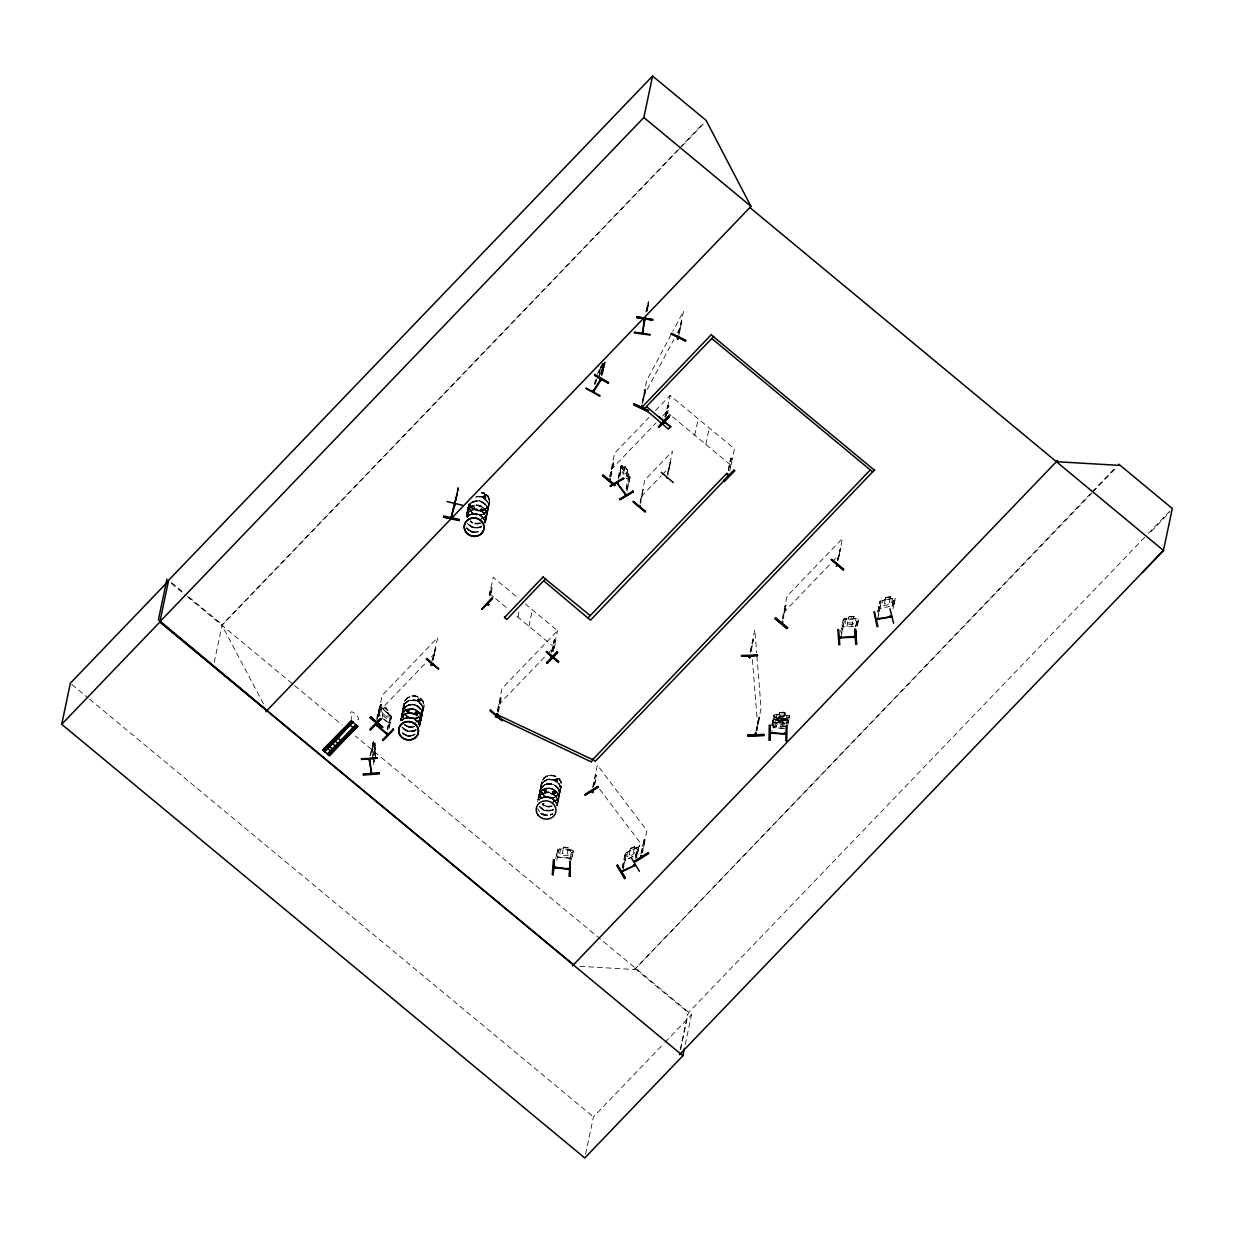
<?xml version="1.0" encoding="UTF-8"?>
<svg xmlns="http://www.w3.org/2000/svg" width="1234" height="1234" viewBox="0 0 1234 1234"><rect width="100%" height="100%" fill="white"/><g stroke="black" fill="none" stroke-linecap="round" stroke-linejoin="round"><path stroke-width="0.75" stroke-dasharray="5 3.75" d="M774.227 722.414L772.9 720.24L774.073 722.476L786.351 723.062L774.088 722.322M788.125 723.093L789.714 715.55L775.847 714.178L774.027 714.98L779.564 714.579C777.991 710.537 787.77 711.278 784.454 714.81L789.529 715.72M775.122 716.26L773.687 716.198L775.122 716.26L772.037 731.376M779.41 714.501L779.842 712.311M784.639 714.579L785.055 712.728M787.832 717.37L789.282 716.939L787.832 717.37L786.675 722.846M788.572 720.98L786.351 723.062L788.572 720.98L786.721 720.378M773.209 718.435C775.091 716.275 792.336 720.178 787.107 718.558M774.705 719.7C767.471 719.792 796.007 720.193 783.251 720.178M778.207 719.669L779.024 715.982L784.238 716.291M778.592 718.173L783.868 717.941L778.639 717.802M402.161 714.517L402.994 709.396L408.886 704.737L403.24 709.211M403.117 709.982L403.256 707.591L402.469 711.386M409.225 710.645L408.068 710.753M408.084 711.092L408.115 710.645M415.627 714.1L414.994 713.021M415.457 713.761L417.154 713.067M418.341 701.174L417.987 699.508M419.884 700.156L419.066 701.236M420.362 721.443L419.252 726.811A9.949 9.147 11.9 0 0 413.405 713.946A9.949 9.147 11.9 0 0 400.556 720.533M421.226 720.147L421.411 717.509M418.912 724.049A10.103 9.286 11.9 0 0 417.724 721.844L421.288 718.203L422.136 713.067M422.938 710.923L423.092 708.532M424.095 704.768C424.835 720.378 397.95 714.794 404.814 700.773M466.699 514.84L466.899 512.218M467.748 510.907L467.748 508.13L470.247 503.642A9.965 9.162 11.9 0 1 486.026 504.891L487.322 507.328M476.756 515.01A9.965 9.162 11.9 0 1 468.843 504.012L469.228 508.686M474.01 507.868L474.473 507.668M474.627 507.236L474.365 507.189M474.751 507.02L474.751 508.022M481.214 510.506L481.059 508.67M483.728 497.441L483.45 497.055M482.741 509.472L482.247 510.49M483.466 496.392L483.558 497.271M484.283 495.729L485.07 497.395M484.669 497.641L485.471 496.546M486.921 514.1L486.767 516.537L485.271 509.241M487.723 509.457L487.569 511.848L488.356 508.053M487.723 512.233L487.199 507.159M538.595 797.812L538.78 795.19M540.6 789.344L540.739 786.953M545.119 790.485L546.554 789.853M546.4 790.531L545.999 789.775M545.335 790.778L546.369 790.624M552.94 793.123L552.739 791.796L554.236 791.873M556.966 778.962L555.177 779.734L556.364 780.551M555.67 778.716L555.67 780.197M557.367 779.518L556.781 780.505M558.663 799.493L558.339 794.434M558.693 799.509L558.894 796.886M558.971 783.528L552.493 779.379L547.279 779.595L549.87 779.163A10.103 9.286 11.9 0 1 559.681 792.845L558.508 797.781M560.421 790.284L560.575 787.894M372.128 750.534L372.514 746.971L372.298 750.519M556.549 854.931L557.876 857.044L569.969 858.247L572.19 856.396L573.347 850.812C569.476 848.005 549.577 849.285 563.213 849.362L563.645 847.187M557.737 857.09L569.985 858.077L572.021 856.211M558.771 850.858L557.336 850.735L558.771 850.858L556.812 860.499M563.059 849.115L563.491 847.095L568.704 847.588L568.072 849.825L570.555 850.581L569.769 854.344L566.807 855.717L561.948 855.27L559.681 853.404L560.467 849.624L563.228 849.208M571.419 852.571L572.9 852.185L571.419 852.571L569.892 859.867M573.332 850.966L571.573 849.979M351.073 721.535L351.536 714.856A5.322 1.805 44.5 0 1 352.137 711.956A5.322 1.805 44.5 0 1 357.783 716.723A5.322 1.805 44.5 0 1 357.166 719.638L357.382 719.407M458.076 489.991L454.775 504.845M648.467 302.561L648.776 301.651L647.341 310.351L647.835 307.868M648.081 305.909L648.344 304.212M648.359 302.762L648.128 304.073M647.449 309.549L648.668 302.453M646.801 311.971L647.542 307.976M646.786 310.567L647.449 307.05M214.222 662.411L222.182 624.62L678.145 149.592M376.879 719.268C377.141 709.319 382.694 701.699 378.73 716.522M377.08 719.468L382.139 695.421L437.623 637.623L432.918 659.912M378.715 712.234L379.964 706.727M369.969 755.532L373.208 742.714L371.064 754.992M378.236 716.306L380.982 704.429L380.458 705.755M378.761 714.98L380.982 704.429M370.524 755.486L373.655 741.557L375.275 756.026M372.529 747.125L373.655 741.557M379.085 716.152L381.399 704.784M374.658 743.655C375.722 759.003 375.445 735.14 374.396 745.66M374.827 743.639L374.241 745.891L373.995 742.374M374.858 744.997L375.074 748.575M375.213 747.897L374.827 750.488L375.383 748.359M374.827 751.059L374.025 754.838L374.272 746.555L375.244 755.902M382.339 717.386C381.63 697.719 392.859 711.586 385.98 720.548M385.039 708.239L387.383 710.229M373.455 764.401L374.226 760.761M375.445 756.01C372.252 777.852 370.956 728.908 373.671 761.794M387.152 730.05C387.43 724.111 393.168 715.257 389.851 717.263M387.522 729.664L390.206 716.892M389.003 727.304L391.471 716.46L387.569 712.589M388.988 728.754L391.594 716.538L379.841 706.588M402.33 712.141L400.695 719.777A9.949 9.147 11.9 0 1 413.56 713.175A9.949 9.147 11.9 0 1 419.39 726.07M403.425 706.851L404.258 703.056M454.899 501.482L458.431 487.538M455.192 500.186L457.891 487.415M454.313 505.739L454.945 500.14M457.243 493.091L456.827 495.112M457.691 490.592L458.338 488.386M455.346 502.145L458.662 486.397L454.652 504.475M458.061 490.207L455.855 501.081M417.709 700.11L419.252 699.447M419.591 699.724L419.39 701.174M431.977 660.9L435.509 647.603L433.335 660.267M432.764 659.48L435.926 647.958M419.668 726.471L420.038 724.574M420.192 723.818L421.827 716.198M421.966 715.427L422.768 711.648L421.982 713.884M422.923 710.892L423.709 707.097M484.993 522.476A9.965 9.162 11.9 0 0 479.162 509.565A9.965 9.162 11.9 0 0 466.282 516.167L467.917 508.547M468.843 504.012L468.056 507.776L468.858 505.554A9.965 9.162 11.9 0 0 469.599 514.717M480.998 510.367L480.736 509.318M485.456 496.808L483.605 497.055M485.795 520.208L487.415 512.588L486.612 514.825M489.296 503.487L488.51 507.297L488.14 502.624L488.679 507.698L487.569 510.29M489.219 594.711L491.055 587.291L492.15 588.202L490.669 595.235M489.204 596.084L493.168 577.311L518.373 598.212M490.299 595.606L492.15 588.202M497.348 710.753L502.037 688.464L557.521 630.667L525.483 604.105M497.765 711.108L500.881 697.472L500.356 698.783M497.919 711.54L500.881 697.472M517.879 617.093L519.036 611.617M498.335 711.895L501.297 697.812M528.939 626.27L532.394 609.843M594.526 383.99L595.297 380.334M594.881 384.684L596.161 378.776M595.744 383.142L596.516 379.486M602.146 364.524L600.079 369.336L600.434 367.161M602.516 365.387L602.932 363.367M603.195 363.259L602.655 365.48L603.858 364.123M601.405 374.797L603.719 363.829M601.76 375.491L604.074 364.539M601.884 375.074L604.197 364.107M602.624 373.948L605.138 361.84M604.058 367.47L605.292 361.932M551.367 652.431L554.328 639.736L555.824 641.001L553.603 651.552M551.737 652.046L554.328 639.736M552.616 650.411L555.408 640.647M552.832 651.583L555.053 641.017L553.973 640.107M553.187 651.197L557.521 630.667M537.638 801.791L538.039 799.894A9.949 9.147 11.9 0 1 550.888 793.308A9.949 9.147 11.9 0 1 556.704 806.188L557.552 803.92M539.798 791.518L538.178 799.138A9.949 9.147 11.9 0 1 551.043 792.552A9.949 9.147 11.9 0 1 556.873 805.432M540.739 786.968L539.937 790.747L540.754 788.511M541.741 782.418L540.893 786.212L541.711 783.976M609.519 477.311L614.578 453.264L648.93 417.478M610.306 475.908L613.421 462.272L612.897 463.598M610.46 476.339L613.421 462.272M610.876 476.694L613.838 462.627M645.891 311.801L647.804 302.669M646.817 310.073L648.606 301.62M646.986 309.549L648.776 301.651M647.156 310.413L648.374 303.641M618.203 477.357L620.98 466.143L621.782 467.27L619.854 476.401M618.28 478.915L621.242 465.017L622.507 465.634M552.493 792.259L552.894 793.339M620.193 470.555L621.381 464.925M552.662 792.737L553.033 791.734M555.624 780.412L555.346 779.364M619.391 476.663L621.319 467.547L620.517 466.406M557.182 779.024L557.182 779.965L556.411 778.901M626.024 478.376L627.844 478.807L628.63 475.044L627.304 472.313L627.844 470.37L624.898 466.267L624.419 468.581L621.242 465.017M624.99 466.483L624.558 468.504L622.954 467.131L622.152 470.894L623.278 474.566M625.407 467.501L627.165 469.953M557.136 805.833L557.521 803.936M559.311 795.56L557.012 805.941M560.236 791.025L559.449 794.789L559.095 790.115M560.406 790.254L561.177 786.459M641.958 403.04L646.662 380.735L671.867 333.18M642.59 401.868L645.181 389.543L643.454 400.34M642.451 403.271L645.675 389.79M626.101 488.494C629.232 470.015 631.037 477.974 626.903 489.62M626.178 490.037L628.862 477.265M626.98 491.178L629.957 477.172L627.165 472.406L627.736 470.293L624.898 466.267M630.096 477.08L629.093 482.602L627.674 483.204M555.763 858.54L557.691 849.347M556.719 854.931L557.861 849.547M564.447 847.604L567.578 847.897M640.091 502.346L644.796 480.057L672.53 451.166L667.841 473.455M640.199 503.626L643.176 489.559L640.986 502.223M678.623 332.825L681.476 321.087L679.009 335.401M678.885 333.411L683.574 311.107L672.777 331.483M678.746 334.815L681.97 321.334M569.923 859.358L571.465 852.062M571.327 860.005L573.162 850.828M664.787 416.969L667.949 405.446L669.044 406.356L667.548 413.39M665.203 417.323L667.594 405.816L668.674 406.726L667.193 413.776M665.728 415.997L670.062 395.466L734.415 448.821L729.71 471.11M666.144 416.352L668.365 405.801L667.008 406.418M592.644 787.4L597.349 765.095L646.847 830.544L642.143 852.848M593.091 787.107L595.698 774.798L596.516 775.908L594.665 784.716M594.217 784.994L596.516 775.908M667.363 473.933L670.432 461.146L667.887 475.568M667.779 474.288L670.849 461.485M694.773 435.263L698.228 418.82M705.833 444.425L709.288 427.997M622.167 867.811L625.252 853.573M622.445 868.258L625.345 853.712L630.019 850.781M623.417 867.194L626.101 854.406L624.851 855.039L626.101 854.406M622.923 871.297L626.378 854.869M631.052 848.576L633.767 847.218M634.6 846.509L634.168 848.529L636.297 848.082L635.51 851.846L632.903 854.591L628.661 856.704L626.733 856.211L627.535 852.432L629.942 850.642M635.618 856.226L637.16 848.915L638.41 848.298L636.759 857.877M635.51 858.494L637.16 848.915M636.482 857.429C640.708 834.678 640.6 849.732 635.603 855.193L625.036 860.499L624.049 859.188M640.955 853.496L644.364 839.135L645.197 840.246L642.606 852.555M641.402 853.203L644.364 839.135M728.261 470.586C729.71 455.115 734.677 453.541 729.71 469.738M728.631 470.2L731.222 457.891M585.548 1154.237L593.431 1116.893L663.707 1043.686M579.949 966.315L634.554 969.538L1090.763 493.307M750.118 652.092L754.807 629.787L756.658 652.801M750.581 651.66L753.264 639.752L751.136 651.645M750.673 652.076L753.264 639.752M680.273 1049.517L687.693 1014.333M680.659 1049.193L688.341 1012.728L1146.972 534.924M685.256 1044.535L691.549 1014.672L355.469 736.019M755.933 731.114L759.45 717.016L756.951 730.667M756.396 730.682L761.085 708.393L756.797 654.714M756.473 731.099L759.45 717.016M782.325 618.527L787.03 596.238L842.498 538.44L837.809 560.73M782.911 619.314L785.873 605.246L783.698 617.91M771.682 725.669L774.042 714.81M772.237 724.019L774.196 714.856M779.595 718.111L782.726 718.296M780.798 712.774L783.929 712.913M780.304 721.489L783.374 723.787M782.31 724.466L784.315 715.319L779.425 715.088L777.435 724.188L782.341 724.589L785.302 723.124L786.922 715.442L784.454 714.64M786.305 724.173L787.832 716.861M787.369 726.564L789.529 715.566M837.223 559.943L840.4 548.42L838.225 561.084M837.639 560.298L840.817 548.775M840.616 632.163L843.238 619.391M841.619 633.428L844.318 620.656L842.884 620.702L844.318 620.656M840.894 637.592L844.349 621.165M853.65 618.357L854.082 616.337L848.869 616.476L848.437 618.496M846.894 626.656L849.023 616.537L854.098 616.506M851.769 626.517L853.897 616.414M855.856 625.731L857.013 620.255L858.448 620.208L857.044 620.779L855.887 626.255M857.414 624.512L858.54 618.974M857.321 626.209L858.725 619.098L856.951 618.342M877.744 611.709L879.965 601.174L893.586 597.935L895.267 598.459L892.922 608.856M877.868 612.203L880.135 601.174M878.361 615.103L881.061 602.315L879.657 602.578L881.061 602.315M877.729 619.252L881.184 602.824M885.642 597.472L890.763 596.685L885.642 597.472L885.21 599.508M885.796 597.518L885.41 599.693L880.181 601.328M890.532 596.624L890.146 598.798L895.097 598.521M890.717 596.531L890.3 598.552M892.29 605.462L893.447 599.986L894.835 599.724L893.046 609.365M892.413 605.971L893.447 599.986M456.58 496.7L457.49 492.15M456.75 495.328L457.691 491.857L455.562 501.081L458.123 489.805M457.089 495.559L455.547 500.834M457.398 494.217L455.901 500.911M456.842 495.019L455.423 500.48M457.86 490.638L458.261 488.957M466.853 512.403L469.182 507.899L473.532 505.292M466.282 516.182L467.084 513.93M404.228 704.614L403.117 707.159L403.641 712.28M402.454 711.401L403.271 709.149M402.13 713.514L401.652 720.887L401.158 718.281M401.312 716.013L402.13 713.715M401.497 717.54L400.402 720.085A10.103 9.286 11.9 0 1 413.513 713.545A10.103 9.286 11.9 0 1 419.421 726.625M482.479 510.136L481.939 510.567M417.832 699.724L418.141 701.051M419.745 700.388L419.421 699.539M472.036 502.423A10.103 9.286 11.9 0 1 486.705 506.387A10.103 9.286 11.9 0 1 481.029 519.206L485.409 516.614L487.708 512.28M485.98 518.835L486.844 516.352M418.681 717.293L423.077 711.339L422.568 706.218M422.105 715.874L419.606 720.317M420.393 722.445L421.257 719.962M419.236 726.795L420.054 724.559M561.377 786.582L560.56 788.865C566.36 777.883 547.665 769.399 542.312 780.119C536.559 791.148 555.192 799.632 560.575 788.912M538.749 795.375L539.613 792.876M556.95 805.756A10.103 9.286 11.9 0 0 551.043 792.675A10.103 9.286 11.9 0 0 537.978 799.37L540.384 794.989M537.901 799.447L538.98 796.902M544.117 803.55L542.883 804.09L543.978 803.643M557.213 779.749L556.549 780.613M557.228 780.15L557.305 779.256M554.375 793.092L554.452 791.95M560.267 790.994L558.061 795.159M558.74 799.324L556.426 803.627M597.503 378.483L603.997 367.254L597.703 378.437M603.056 367.886L599.709 374.072M597.256 374.118L600.002 369.182M643.192 397.178L673.81 339.427M677.42 332.64L680.119 327.534M645.181 389.543L645.043 390.962M598.675 371.974L600.156 369.274M600.511 367.316L603.087 363.459M602.562 364.462L600.819 367.578L604.444 362.41M604.089 363.305L598.197 371.881M637.438 852.339L635.695 855.208M467.054 513.992L468.488 512.033M483.497 496.392L484.314 495.59M486.165 512.187L487.831 510.058M485.209 516.722L486.859 514.593M484.515 520.856L486.011 518.681M404.829 700.758C409.148 692.397 423.447 695.359 424.095 704.753M403.965 704.845L405.616 702.701M402.114 713.684L403.719 711.709M401.235 717.756L402.901 715.627M415.179 712.913L416.213 712.465M420.578 715.797L422.213 713.653M418.943 724.265L420.393 722.276M542.343 780.15L543.793 778.145M543.099 782.078L540.6 786.521L541.124 791.642M540.723 788.572L542.142 786.613M553.835 793.524L554.575 792.182M557.105 799.694L558.771 797.565M891.858 606.187L894.079 603.734L891.812 606.033L880.012 608.47L878.87 606.758M1151.075 531.715L1169.431 512.48M679.471 148.203L703.473 123.199M703.318 123.971L222.027 625.391L264.292 705.401M655.532 410.598L670.062 395.466M378.684 711.848L426.239 662.303M431.514 656.812L434.152 654.051M611.123 469.691L656.025 422.907M662.627 416.028L666.591 411.894L671.049 415.58M641.341 496.484L661.146 475.846M662.473 474.473L669.075 467.593M498.582 704.892L546.138 655.347M547.449 653.974L554.051 647.094L514.917 614.64M783.559 612.666L831.114 563.12M832.441 561.748L839.043 554.868M1092.09 491.919L1116.091 466.915M634.554 969.538L1091.828 493.137M1093.17 491.734L1117.171 466.73M1148.299 533.535L1172.3 508.531M665.033 1042.298L691.549 1014.672M555.824 641.001L554.467 641.618M785.873 605.246L784.917 606.218L786.289 605.586M384.622 719.545C397.811 729.618 377.28 716.568 378.699 712.018M387.707 712.635L389.497 714.794L388.71 718.574L386.412 718.527L382.741 715.427L381.121 712.157L381.923 708.378L384.021 709.365M390.345 722.091L388.571 722.97M643.176 489.559L643.593 489.898M857.399 624.358L855.255 626.363L857.584 624.358M626.857 852.355L625.114 853.619M472.159 502.13L470.061 503.75A10.103 9.286 11.9 0 1 485.271 504.104A10.103 9.286 11.9 0 1 483.419 517.956L484.607 520.254M483.79 495.744L484.53 495.945M469.198 507.945L476.123 504.876M470.385 510.521L465.989 516.475A10.103 9.286 11.9 0 1 479.101 509.935A10.103 9.286 11.9 0 1 485.008 523.031M484.268 513.699L486.35 512.064L479.394 515.102L472.067 512.634M405.431 702.825L407.528 701.205M403.657 711.617L405.57 709.92M407.837 710.537L408.886 710.368M402.7 715.735C407.097 711.247 415.148 712.003 418.773 717.077M403.842 718.666L401.744 720.27A10.103 9.286 11.9 0 1 418.958 723.818L417.724 721.535A10.103 9.286 11.9 0 0 420.501 708.686L416.568 705.401L408.84 704.737M419.822 720.224L417.724 721.828A9.949 9.147 11.9 0 0 420.27 709.257A9.949 9.147 11.9 0 0 406.48 706.403A9.949 9.147 11.9 0 0 403.873 719.067M542.914 782.186L545.012 780.567M544.055 785.102L539.644 791.056L540.183 796.177M540.183 795.112L542.281 793.493A10.103 9.286 11.9 0 1 549.855 779.178A9.949 9.147 11.9 0 1 559.588 792.506A9.949 9.147 11.9 0 1 542.466 793.138A9.949 9.147 11.9 0 1 549.932 779.07M556.148 796.67L560.56 790.716L560.035 785.595M555.207 801.205L557.29 799.586M595.698 774.798L596.068 776.201M645.197 840.246L643.917 839.413M622.322 465.588L630.204 477.188M620.764 473.594L620.286 470.324L620.81 473.655M373.501 761.81L374.288 761.27M780.52 721.474L775.554 723.294L779.472 721.088L776.695 718.589L780.613 720.594M780.598 720.687L785.426 719.083L781.631 721.227L784.531 723.602M786.12 719.221L783.174 720.702L778.299 720.486L776.016 718.743L778.747 718.25M784.917 724.62L781.97 726.086L777.096 725.808L774.829 724.049L776.818 714.964L779.579 714.409M630.451 848.761L634.692 846.647M638.811 846.987L626.795 852.324M637.423 849.378L638.672 848.761M632.533 856.535L625.067 860.237L624.126 858.957M388.494 722.816L390.33 721.859M472.051 502.176L479.64 500.942L486.134 505.092M470.277 510.567L472.699 509.519M469.321 515.087L471.743 514.054M482.201 510.259L480.766 509.765M481.044 519.206L483.404 518.172L479.409 514.701M479.239 527.612L481.646 526.579A10.103 9.286 11.9 0 1 467.609 523.663L471.558 526.964L479.286 527.612M407.421 701.236L409.842 700.202M419.344 700.943L418.187 700.835M416.367 718.296L418.773 717.247C413.467 720.486 405.724 717.972 403.503 712.111M413.637 731.222L416.059 730.189A10.103 9.286 11.9 0 1 402.022 727.273L405.971 730.574M544.904 780.613L547.31 779.579M543.947 785.148L546.353 784.099M556.827 780.304L555.871 780.335M545.428 788.264L539.582 793.046C544.024 784.608 558.262 787.369 558.801 797.041M546.446 790.994L545.474 790.917M556.256 796.454L549.762 792.305L542.173 793.524L546.184 797.01L553.896 797.658M543.639 797.025L541.217 798.059A10.103 9.286 11.9 0 1 544.734 784.747A10.103 9.286 11.9 0 1 558.832 789.498A10.103 9.286 11.9 0 1 552.971 801.946M554.097 793.215L553.14 793.261M553.85 797.658L556.272 796.624M552.878 802.177L555.315 801.159M551.12 810.584L553.526 809.55A10.103 9.286 11.9 0 1 539.505 806.635L543.454 809.936M550.163 815.119L552.585 814.085A10.103 9.286 11.9 0 1 550.194 815.088M885.364 599.539L882.68 600.68L881.878 604.459L884.084 605.601L888.835 604.706L891.719 602.608L892.506 598.845L890.115 598.644M844.889 618.604C836.945 620.409 866.361 617.756 853.481 618.373L855.933 619.036L855.131 622.815L852.185 624.497L847.326 624.635L845.059 623.077L845.845 619.314L848.606 618.558L844.889 618.758M775.615 720.27L778.376 719.746M893.57 600.495L894.974 600.233M474.365 508.115L473.517 508.069M472.653 509.534C478.545 507.745 485.564 511.848 486.103 518.157M471.697 514.069L479.424 514.717M480.211 523.278L474.936 523.648L470.2 521.396A9.995 9.178 11.9 0 0 480.088 523.355M409.796 700.218L417.524 700.866L422.691 706.403M418.727 699.184L417.478 699.709L417.832 701.298M415.997 712.111L414.763 712.635L415.118 714.224M413.683 731.222L405.955 730.559M548.112 775.569L550.703 775.153M546.307 784.114C552.2 782.325 559.218 786.428 559.758 792.737M545.397 788.48L550.626 788.248L557.074 792.429M544.58 792.521L547.156 792.105M552.184 793.878L554.776 793.462M543.592 797.025L551.32 797.688L556.488 803.226L553.48 799.092M551.166 810.584L543.438 809.936M373.378 744.04L372.668 742.745M759.542 718.358L758.895 717.031M848.452 619.237L853.326 619.113M847.665 623.016L852.524 622.877M853.619 626.625L843.115 626.749L841.943 624.944M779.996 712.558L784.87 712.789M778.639 718.867L783.513 719.098M779.178 716.229L784.053 716.507M778.608 718.928L783.482 719.206M774.644 719.623L778.361 719.9M778.238 720.425L783.112 720.702M777.806 722.692L782.68 722.97M785.426 726.579L773.409 725.901L772.253 723.849M785.534 726.656L773.255 726.116L772.068 724.019M785.04 728.245L772.885 727.613L783.389 728.368M476.093 505.061L483.497 507.359L486.952 514.069M481.568 508.639L482.571 509.688M474.967 523.478L477.604 523.694M418.65 698.968A1.542 1.419 11.9 0 1 420.146 701.051A1.542 1.419 11.9 0 1 417.493 701.159A1.542 1.419 11.9 0 1 418.65 698.968L419.961 699.616M415.92 711.895A1.542 1.419 11.9 0 1 417.431 713.977A1.542 1.419 11.9 0 1 414.763 714.07A1.542 1.419 11.9 0 1 415.92 711.895L417.462 713.545L415.426 714.424M407.513 735.927L410.151 736.143A10.103 9.286 11.9 0 1 402.824 733.675L410.151 736.158M548.899 783.713L551.536 783.945M545.952 789.93L545.706 790.732M553.634 793.477L552.539 792.768M546.184 796.64L548.806 796.856M551.984 806.311A9.995 9.178 11.9 0 1 542.204 804.275L546.816 806.62L549.5 806.666M546.816 806.62L549.454 806.851M547.634 815.535L540.276 813.052A10.103 9.286 11.9 0 0 547.618 815.504A9.949 9.147 11.9 0 1 540.353 813.206M563.645 847.342L568.504 847.804M568.072 849.825L571.558 850.149M783.621 718.527L786.089 719.345M783.251 720.024L785.719 720.841M481.43 492.489A9.965 9.162 11.9 0 1 487.106 507.698A9.965 9.162 11.9 0 1 470.185 504.197A9.965 9.162 11.9 0 0 487.091 507.729A9.965 9.162 11.9 0 0 481.43 492.505C495.142 491.795 488.217 515.966 480.227 509.349C489.991 508.67 469.614 514.177 469.969 504.367M484.576 495.729L485.24 496.531M483.111 497.256L477.959 496.191A9.965 9.162 11.9 0 1 488.71 505.709A9.965 9.162 11.9 0 1 477.774 514.393A9.965 9.162 11.9 0 1 469.013 503.241M467.485 517.077A9.949 9.147 11.9 0 1 478.699 505.4L485.193 509.457M419.005 699.215L420.069 700.943L418.156 701.498M416.29 712.141L416.938 713.067M408.176 711.663L409.009 711M554.159 791.441C548.42 792.074 557.305 795.776 554.035 791.596M544.364 805.571L546.863 806.419M544.996 815.288L540.291 813.036M786.737 720.224L788.511 721.134M596.454 380.072L596.053 379.316M483.096 497.256L488.278 502.793M470.247 521.211L472.452 522.63M468.38 530.08L475.738 532.564A10.103 9.286 11.9 0 1 466.653 528.198L468.442 530.096M416.552 705.385L418.758 706.82M543.993 795.606L546.184 796.994M544.333 805.74L542.127 804.337A9.949 9.147 11.9 0 0 549.392 806.913M406.865 726.224L404.644 724.821A9.949 9.147 11.9 0 0 414.531 726.718M404.613 724.99L412.017 727.304A9.995 9.178 11.9 0 1 404.721 724.913M775.199 722.553L777.466 724.312M672.53 416.814L730.944 465.249M489.697 593.739L494.155 597.426M495.636 598.66L508.979 609.719M171.541 582.618L183.11 592.227M188.91 597.025L222.182 624.62M171.372 583.389L185.84 595.39M187.29 596.593L293.198 684.392M294.679 685.626L342.127 724.96M634.8 968.335L688.341 1012.728M71.834 684.454L88.138 697.966M89.619 699.2L593.431 1116.893M730.852 458.261L731.947 459.171M490.7 587.662L491.78 588.572M379.177 708.316L380.257 709.226M384.329 707.468L388 710.568M381.167 707.159L383.913 709.488M383.882 710.044L387.538 713.144M383.095 713.823L386.751 716.908M486.15 494.649L487.908 496.531M484.314 503.194L486.042 505.061A9.965 9.162 11.9 0 1 481.09 518.588M481.599 516.105L483.389 518.018M470.293 510.737L472.098 512.65M419.637 713.036L413.143 708.887L405.554 710.136C410.721 706.511 418.897 709.241 420.825 715.257M415.133 713.591L415.411 713.977M407.729 711.046L408.793 711.848L409.256 710.799M599.631 789.143L643.392 846.971M628.399 477.543L629.201 478.669M878.994 606.557L880.151 608.377M637.284 846.925L634.261 848.668L634.77 846.37L630.235 848.622L629.895 850.781L630.312 848.761M842.112 624.774L843.269 626.841M471.187 506.557L470.015 504.351A9.995 9.178 11.9 0 0 487.075 507.884A9.995 9.178 11.9 0 0 481.399 492.644M470.385 510.814L468.704 503.595A10.103 9.286 11.9 0 0 478.53 515.087A10.103 9.286 11.9 0 0 488.602 504.583A10.103 9.286 11.9 0 0 475.352 496.855M468.149 513.036L469.429 515.349A9.965 9.162 11.9 0 1 472.067 502.793A9.965 9.162 11.9 0 1 485.872 505.647A9.965 9.162 11.9 0 1 483.25 518.342M559.804 779.502L560.992 781.724M558.894 783.451L560.174 785.765M557.938 787.986L559.203 790.3M557.151 792.213L558.308 794.619M556.164 796.377L557.444 798.691M540.986 791.472L542.266 793.786A10.103 9.286 11.9 0 0 559.634 793.076A10.103 9.286 11.9 0 0 549.809 779.41A10.103 9.286 11.9 0 0 542.22 793.724M541.34 798.305L539.489 793.57M540.029 796.007L541.31 798.321M420.455 708.625L421.735 710.938M418.681 717L419.976 719.314M403.842 718.959L402.006 714.208M373.486 741.572L373.995 742.513M378.576 712.126L379.362 715.165M374.411 745.891L373.964 744.148L373.686 756.442M557.321 798.506L557.999 801.128M489.096 498.752L489.636 501.158M485.425 515.534L485.116 522.969A10.103 9.286 11.9 0 0 478.144 514.47A10.103 9.286 11.9 0 0 467.362 516.892M484.468 520.069L485.147 522.692M541.356 784.901L541.896 787.307M467.593 510.598L468.272 513.221M466.745 514.686L467.239 517.277M421.612 710.753L422.275 713.375M420.871 715.072L421.365 717.679M419.838 719.144L420.516 721.751M402.161 714.44L402.685 716.815M751.352 646.23L751.814 651.968M752.416 659.635L757.63 724.821M374.966 750.38L375.121 753.465M469.383 515.288A10.103 9.286 11.9 0 1 470.077 503.981M478.699 505.4A9.949 9.147 11.9 0 1 484.36 520.578M480.119 523.123A9.949 9.147 11.9 0 1 470.385 521.103M467.547 516.83A9.949 9.147 11.9 0 1 478.761 505.153A9.949 9.147 11.9 0 1 484.422 520.332M480.18 522.877A9.949 9.147 11.9 0 1 470.432 520.856M468.689 505.724A10.103 9.286 11.9 0 0 469.429 515.056L467.347 516.676A10.103 9.286 11.9 0 1 478.19 514.239A10.103 9.286 11.9 0 1 485.085 522.614M475.337 497.24A9.965 9.162 11.9 0 1 488.34 504.459A9.965 9.162 11.9 0 1 479.347 515.226M481.337 492.906A9.949 9.147 11.9 0 1 486.998 508.084A9.949 9.147 11.9 0 1 470.123 504.583M466.884 515.149A9.949 9.147 11.9 0 1 479.872 506.156A9.949 9.147 11.9 0 1 484.283 521.01M480.026 523.54A9.949 9.147 11.9 0 1 470.293 521.519M467.408 517.293A9.995 9.178 11.9 0 1 478.669 505.57A9.995 9.178 11.9 0 1 484.36 520.81M478.36 531.515A9.965 9.162 11.9 0 1 466.868 527.643M467.563 516.491A9.965 9.162 11.9 0 1 478.206 514.084A9.965 9.162 11.9 0 1 485.008 522.352M481.476 526.733A9.965 9.162 11.9 0 1 467.671 523.864M466.128 516.923A9.965 9.162 11.9 0 1 477.743 509.981A9.965 9.162 11.9 0 1 485.656 520.979M478.36 531.9A10.103 9.286 11.9 0 1 466.714 527.967M481.63 525.962A9.965 9.162 11.9 0 1 469.552 524.944M475.661 532.656A9.949 9.147 11.9 0 1 466.73 528.383M471.666 514.717A9.949 9.147 11.9 0 1 484.823 523.123M541.34 798.429A9.949 9.147 11.9 0 1 544.703 785.379A9.949 9.147 11.9 0 1 558.586 790.053A9.949 9.147 11.9 0 1 552.817 802.301M538.949 797.442A9.903 9.101 11.9 0 1 551.891 788.495A9.903 9.101 11.9 0 1 556.272 803.272M552.045 805.802A9.903 9.101 11.9 0 1 542.358 803.797M539.304 800.249A9.995 9.178 11.9 0 1 550.565 788.511A9.995 9.178 11.9 0 1 556.241 803.75M541.51 797.673A9.949 9.147 11.9 0 1 544.857 784.608A9.949 9.147 11.9 0 1 558.74 789.297A9.949 9.147 11.9 0 1 552.971 801.545M559.681 792.845A10.103 9.286 11.9 0 1 542.281 793.477M539.243 799.863A10.103 9.286 11.9 0 1 556.395 803.411M541.248 798.691A9.949 9.147 11.9 0 1 556.179 803.72M538.764 798.105A9.949 9.147 11.9 0 1 551.768 789.128A9.949 9.147 11.9 0 1 556.164 803.966M537.931 799.601A10.103 9.286 11.9 0 1 550.996 792.907A10.103 9.286 11.9 0 1 556.904 805.987M552.554 813.453A9.949 9.147 11.9 0 1 550.256 814.455M547.711 814.872A9.949 9.147 11.9 0 1 537.623 808.424M541.402 797.935A9.949 9.147 11.9 0 1 556.349 802.964M553.356 809.674A9.949 9.147 11.9 0 1 539.582 806.82M551.197 810.322A10.103 9.286 11.9 0 1 539.551 806.404M551.212 809.92A9.949 9.147 11.9 0 1 541.464 807.9M403.796 718.882A10.103 9.286 11.9 0 1 406.449 706.018A10.103 9.286 11.9 0 1 420.455 708.918A10.103 9.286 11.9 0 1 417.786 721.782L411.338 717.478L403.734 718.697A10.103 9.286 11.9 0 1 406.495 705.786A10.103 9.286 11.9 0 1 420.501 708.686M401.898 720.687A9.949 9.147 11.9 0 1 413.112 708.995A9.949 9.147 11.9 0 1 418.773 724.188M401.96 720.44A9.949 9.147 11.9 0 1 413.174 708.748A9.949 9.147 11.9 0 1 418.835 723.926M414.593 726.471A9.949 9.147 11.9 0 1 404.845 724.451M417.802 721.165A9.949 9.147 11.9 0 0 420.424 708.501A9.949 9.147 11.9 0 0 406.649 705.647A9.949 9.147 11.9 0 0 404.027 718.311A9.965 9.162 11.9 0 1 407.374 705.231A9.965 9.162 11.9 0 1 421.288 709.92A9.965 9.162 11.9 0 1 415.503 722.183M411.169 718.604A9.965 9.162 11.9 0 1 404.953 704.012A9.965 9.162 11.9 0 1 421.689 705.416A9.965 9.162 11.9 0 1 413.76 718.82M401.76 720.502A10.103 9.286 11.9 0 1 415.981 719.977M401.281 718.743A9.949 9.147 11.9 0 1 414.285 709.766A9.949 9.147 11.9 0 1 418.681 724.605M411.909 727.551A9.949 9.147 11.9 0 1 404.706 725.129M401.837 720.872A9.995 9.178 11.9 0 1 413.082 709.149A9.995 9.178 11.9 0 1 418.773 724.389M415.087 734.091A9.949 9.147 11.9 0 1 401.312 731.238M401.991 720.101A9.949 9.147 11.9 0 1 418.866 723.602M415.873 730.312A9.949 9.147 11.9 0 1 402.099 727.458M415.118 734.477A10.103 9.286 11.9 0 1 402.87 733.443M416.043 729.556A9.949 9.147 11.9 0 1 402.253 726.703M410.074 736.266A9.949 9.147 11.9 0 1 402.87 733.829M406.079 718.327A9.949 9.147 11.9 0 1 415.812 720.347M482.957 496.438C485.101 501.482 486.936 492.659 482.957 496.438M554.853 779.394C557.043 784.408 558.771 775.662 554.853 779.394M600.017 369.938L599.215 373.717L601.714 369.922L602.516 366.143L600.017 369.938M624.419 469.167L623.617 472.946L626.363 476.771L627.165 472.992L624.419 469.167M563.09 849.871L562.288 853.65L567.146 854.113L567.948 850.334L563.09 849.871M629.803 851.306L629.001 855.085L633.243 852.972L634.029 849.208L629.803 851.306M779.965 716.615L783.112 716.8L779.965 716.615M849.825 616.861L852.956 616.769L849.825 616.861M885.225 600.218L884.423 603.981L889.174 603.087L889.961 599.323L885.225 600.218M886.567 597.688L889.621 597.117L886.567 597.688M621.026 466.807L629.834 479.085L621.026 466.807M483.08 497.549A1.542 1.419 11.9 0 0 485.733 497.456A1.542 1.419 11.9 0 0 484.237 495.358A1.542 1.419 11.9 0 0 483.08 497.549M480.35 510.475A1.542 1.419 11.9 0 0 483.018 510.382A1.542 1.419 11.9 0 0 481.507 508.285A1.542 1.419 11.9 0 0 480.35 510.475M543.269 789.328A9.949 9.147 11.9 0 0 560.39 788.696A9.949 9.147 11.9 0 0 550.734 775.26A9.949 9.147 11.9 0 0 543.269 789.328M543.222 789.714A9.903 9.101 11.9 0 0 560.267 789.081A9.903 9.101 11.9 0 0 550.657 775.692A9.903 9.101 11.9 0 0 543.222 789.714M543.191 789.529A9.995 9.178 11.9 0 0 560.39 788.881A9.995 9.178 11.9 0 0 550.688 775.384A9.995 9.178 11.9 0 0 543.191 789.529M542.297 793.909A9.949 9.147 11.9 0 0 559.434 793.261A9.949 9.147 11.9 0 0 549.762 779.826A9.949 9.147 11.9 0 0 542.297 793.909M554.961 780.52A1.542 1.419 11.9 0 0 557.629 780.428A1.542 1.419 11.9 0 0 556.133 778.33A1.542 1.419 11.9 0 0 554.961 780.52M552.246 793.447A1.542 1.419 11.9 0 0 554.914 793.339A1.542 1.419 11.9 0 0 553.403 791.256A1.542 1.419 11.9 0 0 552.246 793.447M405.785 709.966A9.949 9.147 11.9 0 0 422.907 709.334A9.949 9.147 11.9 0 0 413.251 695.899A9.965 9.162 11.9 0 0 405.77 709.997A9.965 9.162 11.9 0 0 422.923 709.365A9.965 9.162 11.9 0 0 413.251 695.899A9.949 9.147 11.9 0 0 405.785 709.966M405.708 710.368A9.949 9.147 11.9 0 0 422.83 709.72A9.949 9.147 11.9 0 0 413.174 696.284A9.949 9.147 11.9 0 0 405.708 710.368M404.752 714.347A10.103 9.286 11.9 0 0 422.151 713.699A10.103 9.286 11.9 0 0 412.326 700.048A10.103 9.286 11.9 0 0 404.752 714.347M404.983 713.776A9.949 9.147 11.9 0 0 422.105 713.144A9.949 9.147 11.9 0 0 412.449 699.693A9.949 9.147 11.9 0 0 404.983 713.776"/><path stroke-width="1.5" d="M455.068 503.873L451.15 517.694M451.829 518.079L452.153 516.12M454.729 504.984L454.467 503.703M455.007 504.135L454.775 505.354M644.364 318.958L644.025 320.501L644.858 320.377M769.985 739.891L769.029 740.199L769.322 725.438M770.247 725.176L769.908 740.246L769.97 725.453M770.047 733.135L771.759 733.289L771.497 732.533M784.3 732.857L784.361 733.937L785.75 733.922L770.047 732.626M786.181 725.916L786.999 726.302L786.721 741.032L785.842 740.986L786.289 725.947M369.938 760.622L369.059 759.188L369.938 759.28M375.599 724.636L377.296 725.237L376.571 725.654M387.954 734.338L376.077 724.373M487.106 603.997L488.325 604.999L488.895 604.305M550.503 656.611L551.706 657.552L550.58 656.704M551.721 657.09L551.66 658.385M664 422.151L665.111 423.262L665.789 422.46M728.6 475.707L727.397 474.704L728.97 475.198M728.847 475.167L727.767 474.319M379.254 772.777L379.285 773.934L363.459 774.998M747.927 735.958L763.831 735.402L747.927 736.004L747.943 734.847M554.02 860.005L553.156 874.736L552.261 874.644L553.418 859.944L554.297 859.712M553.156 874.736L554.22 860.067M555.269 867.795L553.758 867.07M569.568 869.152L554.051 867.101M569.923 876.31L569.044 876.233L570.247 861.486L569.907 876.279L570.185 861.209M756.056 732.873L756.087 734.94M592.906 391.409L594.341 390.391L592.999 391.116M601.452 379.594L600.125 380.319L601.56 379.301M369.136 759.342L371.527 773.533L369.737 758.987M370.755 772.407L371.434 771.62M749.131 656.149L749.439 657.259M755.301 733.412L755.532 734.955M756.149 734.631L755.501 732.888M636.806 317.447L652.555 320.13M636.898 316.845L652.647 319.591L636.914 316.829L636.775 317.632L652.601 319.961M650.071 335.016L634.214 332.918L634.338 332.116L650.164 334.522M642.76 331.931L641.942 333.442M642.698 333.257L644.241 319.236M644.888 319.19L642.513 333.381L642.837 332.671M652.524 320.362L652.647 319.56M621.859 871.914L622.784 870.772L621.52 871.991M633.644 864.988L633.906 865.929L635.217 865.188L621.396 871.466M684.469 1048.268L682.896 1055.749L584.762 1157.97L61.7 724.296L70.353 683.22L168.487 580.998M167.006 579.008L158.415 619.746L266.976 710.506M61.7 724.296L159.834 622.059L168.642 580.227L652.601 76.03L706.141 120.423L750.935 206.309L749.809 207.497L1163.461 550.457L1142.499 572.453M361.547 759.404L377.357 758.17L361.593 759.172M370.755 716.738L382.679 727.15L382.093 727.751L370.107 717.664L382.54 727.258M370.539 729.834L381.013 719.067L380.35 718.512L369.876 729.279L370.539 729.834L381.09 718.728M363.428 773.949L379.208 773.132L363.351 774.289L363.459 775.106M377.727 720.317L376.987 722.306M377.419 758L361.439 758.771L361.547 759.589M393.091 728.8L393.677 729.695L383.203 740.462L382.602 739.567M386.257 733.598L386.72 732.795M443.7 515.951L459.295 519.499M462.58 505.292L447.032 501.575M451.613 515.997L451.15 518.018M426.378 659.064L438.533 668.936L426.378 659.064L426.949 658.447L438.502 668.751M432.579 664.278L431.514 665.496L431.082 664.694M482.047 609.195L492.536 598.413L491.872 597.858L482.031 608.809M545.675 578.638L506.742 619.607L504.505 617.139M490.53 710.105L502.577 720.193L501.991 720.795L490.006 710.707L490.654 709.781M592.937 758.91L591.502 761.98L495.574 716.507M495.466 717.016L496.886 713.946M496.377 714.98L497.626 713.36M504.397 617.663L543.33 576.694M543.654 580.751L590.469 620.178L729.263 475.183M573.563 964.695L159.896 621.72L643.855 117.523L652.601 76.03M594.479 375.167L594.927 374.473L608.609 382.463L608.146 383.157L594.479 375.167L608.269 382.941M600.171 380.396L600.326 379.455M601.02 379.856L600.387 379.671M592.999 391.286L601.205 378.422M546.276 652.107L546.847 651.506L558.848 661.578L558.262 662.18L546.415 651.722M546.77 662.797L557.29 651.737L557.799 652.539L547.325 663.321L546.724 662.411M551.598 658.339L550.981 657.737M610.506 486.304L623.756 478.499L610.583 486.073M588.232 617.71L726.919 473.224M590.253 615.612L543.222 577.219M626.301 494.957L616.923 482.787L618.033 483.666M619.53 498.644L619.946 499.693L633.165 491.842L619.946 499.631M641.51 407.528L641.881 405.415M670.602 426.548L668.473 429.17L642.096 406.696M641.803 407.328L642.39 405.662M625.839 495.22L624.944 493.415M644.441 408.639L713.792 336.404M646.477 406.541L670.494 427.057M648.482 410.536L634.075 403.95L633.721 404.659L648.02 411.601L648.421 410.876L634.106 403.934M632.749 490.854L633.181 491.888M555.439 867.826L555.562 866.885M645.475 511.37L633.443 501.343M671.265 333.689L685.487 340.985L685.873 340.245L671.558 333.334L671.188 334.044L685.487 340.985M639.86 505.508L639.181 506.526L640.276 505.847M658.941 416.521L670.91 426.825M658.925 426.964L669.322 416.429M678.098 338.872L677.404 338.409M658.941 427.35L669.43 416.568L668.751 416.012L659.018 427.01M678.222 336.789L677.79 337.592M677.898 338.64L678.515 337.761L677.96 338.918M567.918 868.042L568.118 869.168M664.201 423.2L663.522 422.537M598.413 786.798L585.41 794.897M496.778 714.471L595.282 760.854M592.443 792.536L593.245 792.043M673.332 482.587L661.316 472.329M667.409 477.974L666.53 477.681M641.988 407.22L711.447 334.46M711.771 338.517L872.654 471.897M617.509 864.895L625.345 878.284L624.574 878.67L616.738 865.543M625.407 877.945L617.262 865.296M639.382 871.266L631.438 858M635.171 860.653L635.618 861.687L648.621 853.573L648.174 852.555M723.618 480.566L724.219 481.476L734.693 470.678L724.204 481.43M727.273 474.596L727.721 473.794M734.091 469.799L723.54 480.905L734.677 470.648M757.522 655.377L741.572 656.287L757.475 655.609M749.161 657.383L749.902 657.676L749.794 656.041M775.631 617.555L787.554 627.967L786.983 628.569L774.983 618.496L786.999 628.522M781.862 623.124L782.603 621.134M763.831 734.353L747.881 735.263L763.753 734.693L763.815 735.51M787.631 627.628L774.983 618.496M831.253 559.881L831.839 559.28L843.84 569.352L843.254 569.954L831.392 559.496M836.575 566.113L836.899 564.725M870.294 469.953L592.829 759.434M838.642 629.942L837.855 630.05L838.642 629.942L839.814 644.765L838.919 644.796L837.932 630.003M595.174 761.378L874.675 469.784M855.147 636.636L839.459 637.639L841.017 637.669L841.11 636.651M856.566 644.21L855.44 629.463L856.581 644.241L855.702 644.271L854.699 629.186M853.758 637.346L853.465 636.266M874.335 611.725L877.945 626.517L877.081 626.687L874.058 612.064M877.852 618.296L877.76 619.375L876.171 619.545M889.945 608.809L893.617 623.278M891.673 616.63L890.007 617.015L889.899 616.028M451.197 517.864L454.313 503.981M608.902 479.779L609.673 480.011M593.076 792.274L592.305 791.241L593.153 792.475M641.14 855.609L641.279 857.09L640.801 855.44M876.032 619.036L877.544 618.697M889.822 616.445L891.534 616.121M617.077 483.003L625.746 495.096L625.314 493.569M617.416 482.432L617.848 483.975M633.721 404.644L648.035 411.585M370.817 772.253L370.971 773.579M599.523 396.237L599.986 395.543L585.872 388.201L599.57 396.129M633.335 501.667L645.367 511.709M855.147 637.238L839.506 637.7M602.531 475.506L603.117 474.92L615.118 484.993L614.532 485.594L602.531 475.506L614.563 485.548M677.389 338.702L678.021 337.514M641.094 407.158L641.726 405.986M876.202 619.005L891.364 616.769M431.699 665.296L432.162 663.923M610.336 479.208L609.025 479.671M782.772 622.183L782.048 622.939M837.3 565.373L836.405 566.175M593.539 391.548L601.467 379.424M663.522 422.63L665.049 422.198L663.969 423.2M633.088 501.929L645.135 511.956M633.551 865.42L635.078 864.664M854.977 637.207L853.712 636.605M265.85 711.694L751.012 206.371L643.855 117.523M572.422 965.883L1057.523 460.498M679.502 1054.654L1163.461 550.457L1172.3 508.531L1118.76 464.138L1118.513 465.341L1056.381 461.686M785.75 733.922L770.371 733.227M370.092 717.679L370.678 717.077L382.679 727.15M668.828 416.012L658.308 426.763M492.443 598.274L481.985 609.041M609.318 480.134L610.398 479.116M431.113 665.003L432.054 664.031M431.53 665.357L432.486 664.463M382.54 739.906L393.137 729.171M546.662 662.751L557.228 651.968M496.484 714.872L497.425 713.9M551.505 658.401L552.477 657.321M496.901 715.226L497.842 714.255M352.091 721.674L323.539 750.719L351.659 721.026L322.706 750.041L351.15 720.887L357.613 726.116L329.509 755.81L328.568 755.023L357.644 726.286M322.768 750.071L351.644 721.15L323.061 750.164M352.338 721.905L323.879 751.028L352.831 722.013L324.696 751.707L352.739 722.091M324.218 751.136L352.831 722.013M324.573 751.599L352.862 722.183M327.442 754.067L355.932 724.975L356.873 725.762L328.352 754.822L327.488 754.128L356.071 725.114L356.873 725.762M356.441 725.129L328.198 754.714M357.613 726.116L329 755.239L357.521 726.178M568.118 869.091L569.599 868.643M569.352 869.183L553.835 867.672M749.192 656.257L749.902 657.676M546.369 651.953L558.37 662.026M831.361 559.727L843.408 569.753M598.413 787.199L597.919 786.49L584.901 794.603L585.41 795.298M584.947 794.619L597.95 786.521M585.332 795.128L598.336 787.03M610.583 486.474L610.09 485.78L623.355 477.99L623.802 478.669M632.78 491.255L619.591 499.122M621.674 871.914L635.217 865.188M487.476 603.611L488.679 604.629M488.356 605.138L487.245 604.321M386.628 733.212L387.954 734.199M876.325 619.514L891.503 616.661M664.725 421.874L665.697 422.753M665.141 423.169L664.201 422.414M784.546 733.15L784.531 733.968M854.622 629.525L855.517 629.494L855.856 644.21M741.572 656.287L741.511 655.47L757.414 655.007L757.46 655.794M769.291 725.469L770.186 725.515M592.536 792.614L591.78 791.518M640.909 855.563L641.726 856.674M387.399 734.616L375.722 724.744M329.123 755.146L322.645 749.979M323.817 750.966L324.727 751.707M676.062 335.941L679.24 337.484M728.307 475.553L727.397 474.704M749.285 657.491L749.254 656.21M711.339 334.969L874.567 470.308M726.811 473.748L729.155 475.692M159.834 622.059L682.896 1055.749M348.744 724.003L354.729 729.063M336.327 736.652L342.296 741.711M333.427 739.598L339.396 744.657M330.866 742.22L336.836 747.28M327.966 745.166L333.951 750.226M326.038 747.141L332.008 752.2M755.424 734.646L755.424 733.474M443.469 517.046L459.218 519.853L459.033 520.64L443.469 517.046M648.189 852.895L635.094 860.993L648.189 852.895M465.928 532.178A9.949 9.147 11.9 0 0 483.065 531.546A9.949 9.147 11.9 0 0 473.393 518.095A9.949 9.147 11.9 0 0 465.928 532.178M465.989 531.931A9.949 9.147 11.9 0 0 483.111 531.299A9.949 9.147 11.9 0 0 473.455 517.848A9.949 9.147 11.9 0 0 465.989 531.931M537.916 814.872A9.903 9.101 11.9 0 0 554.976 814.239A9.903 9.101 11.9 0 0 545.351 800.851A9.903 9.101 11.9 0 0 537.916 814.872M400.34 735.788A9.949 9.147 11.9 0 0 417.478 735.14A9.949 9.147 11.9 0 0 407.806 721.705A9.949 9.147 11.9 0 0 400.34 735.788M400.402 735.526A9.949 9.147 11.9 0 0 417.524 734.893A9.949 9.147 11.9 0 0 407.868 721.458A9.949 9.147 11.9 0 0 400.402 735.526"/></g></svg>
